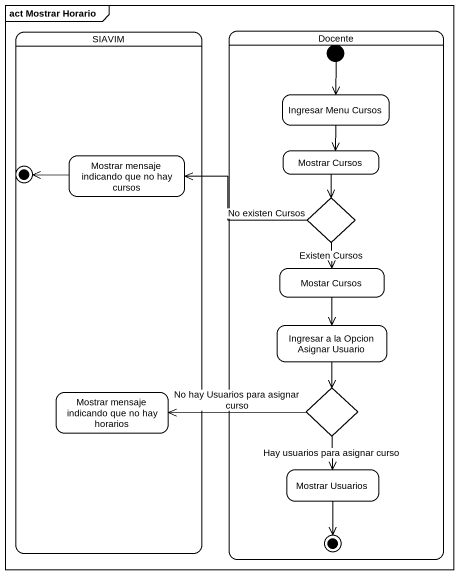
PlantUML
@startuml
mainframe act Mostrar Horario
hide empty description
state SIAVIM {
  state "Mostrar mensaje indicando que no hay cursos" as Mostrar_mensaje_indicando
  state "Mostrar mensaje indicando que no hay horarios" as Mostrar_mensaje_indicando_2
  Mostrar_mensaje_indicando -left-> [*]
}
state Docente {
  state "Ingresar Menu Cursos" as Ingresar_Menu_Cursos
  state "Mostrar Cursos" as Mostrar_Cursos
  state choice1 <<choice>>
  state "Mostar Cursos" as Mostar_Cursos
  state "Ingresar a la Opcion Asignar Usuario" as Ingresar_a_la_Opcion
  state choice2 <<choice>>
  state "Mostrar Usuarios" as Mostrar_Usuarios
  [*] --> Ingresar_Menu_Cursos
  Mostrar_Usuarios --> [*]
}
Ingresar_Menu_Cursos --> Mostrar_Cursos
Mostrar_Cursos --> choice1
choice1 -left-> Mostrar_mensaje_indicando : No existen Cursos
choice1 --> Mostar_Cursos : Existen Cursos
Mostar_Cursos --> Ingresar_a_la_Opcion
Ingresar_a_la_Opcion --> choice2
choice2 -left-> Mostrar_mensaje_indicando_2 : No hay Usuarios para asignar curso
choice2 --> Mostrar_Usuarios : Hay usuarios para asignar curso
@enduml
